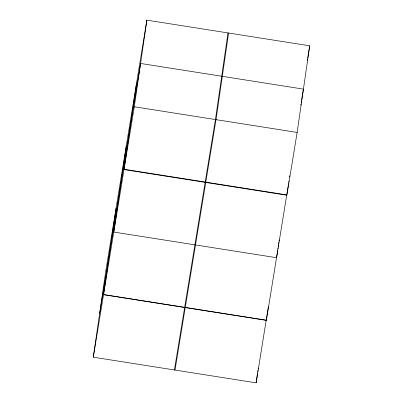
<?xml version="1.0" encoding="UTF-8"?>
<svg xmlns="http://www.w3.org/2000/svg" width="403" height="403" viewBox="0 0 403 403"><rect width="100%" height="100%" fill="white"/><g stroke="black" fill="none" stroke-linecap="round" stroke-linejoin="round"><path stroke-width="0.6" d="M268.368 306.592L256.132 382.85L93.294 357.189L105.858 270.569L116.089 208.089M93.294 357.189L103.526 294.704L116.119 207.923L136.582 82.958M126.351 145.443L113.787 232.057L276.624 257.719L277.702 250.298M288.2 185.959L266.393 320.204L103.551 294.543L124.018 169.577L136.637 82.635L146.868 20.15L309.705 45.811L297.142 132.431L286.911 194.911L124.069 169.25L134.305 106.765L146.868 20.15M227.987 32.935L215.424 119.55L205.192 182.035M228.587 33.026L216.018 119.646L205.787 182.126M256.132 382.85L257.567 372.951M257.749 371.712L257.925 370.478M258.106 369.239L258.288 367.999M277.879 249.059L278.06 247.82M278.236 246.586L278.508 244.727M278.69 243.493L278.866 242.253M279.047 241.014L279.224 239.78M288.346 185.012L288.558 183.481M288.739 182.247L288.921 181.007M289.51 176.972L289.692 175.733M99.576 313.882L109.807 251.396M109.838 251.235L130.3 126.265M130.355 125.943L140.587 63.457L303.424 89.118L301.6 100.256M174.413 369.974L184.65 307.489M184.675 307.328L205.137 182.358M175.013 370.065L185.244 307.585M185.269 307.418L205.737 182.453M307.272 60.662L307.479 59.422M307.68 58.183L309.705 45.811M300.789 105.203L300.991 103.969M301.192 102.73L301.399 101.496M134.305 106.765L297.142 132.431M124.018 169.577L286.855 195.238M103.526 294.704L266.363 320.365"/></g></svg>
